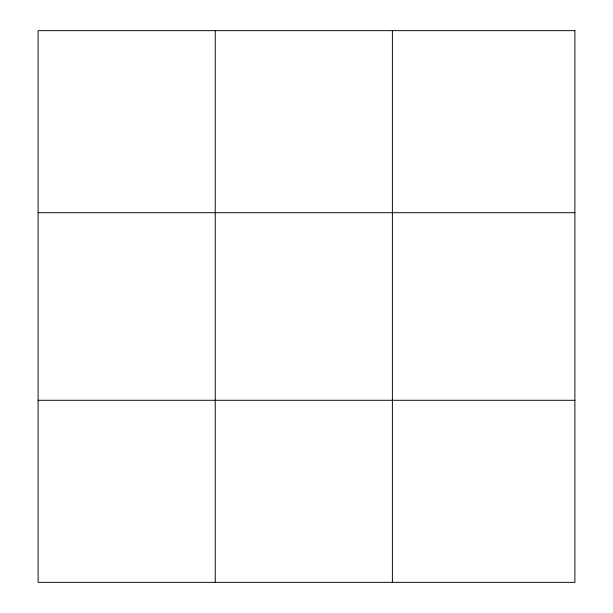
<?xml version="1.0" encoding="UTF-8"?>
<svg xmlns="http://www.w3.org/2000/svg" width="613" height="613" viewBox="0 0 613 613"><rect width="100%" height="100%" fill="white"/><g stroke="black" fill="none" stroke-linecap="round" stroke-linejoin="round"><path stroke-width="0.92" d="M215.247 582.35L215.247 30.65M392.381 582.35L392.381 30.65M38.113 212.711L574.887 212.711M38.113 400.289L574.887 400.289M574.887 30.65L574.887 582.35L38.113 582.35L38.113 30.65L574.887 30.65"/></g></svg>
